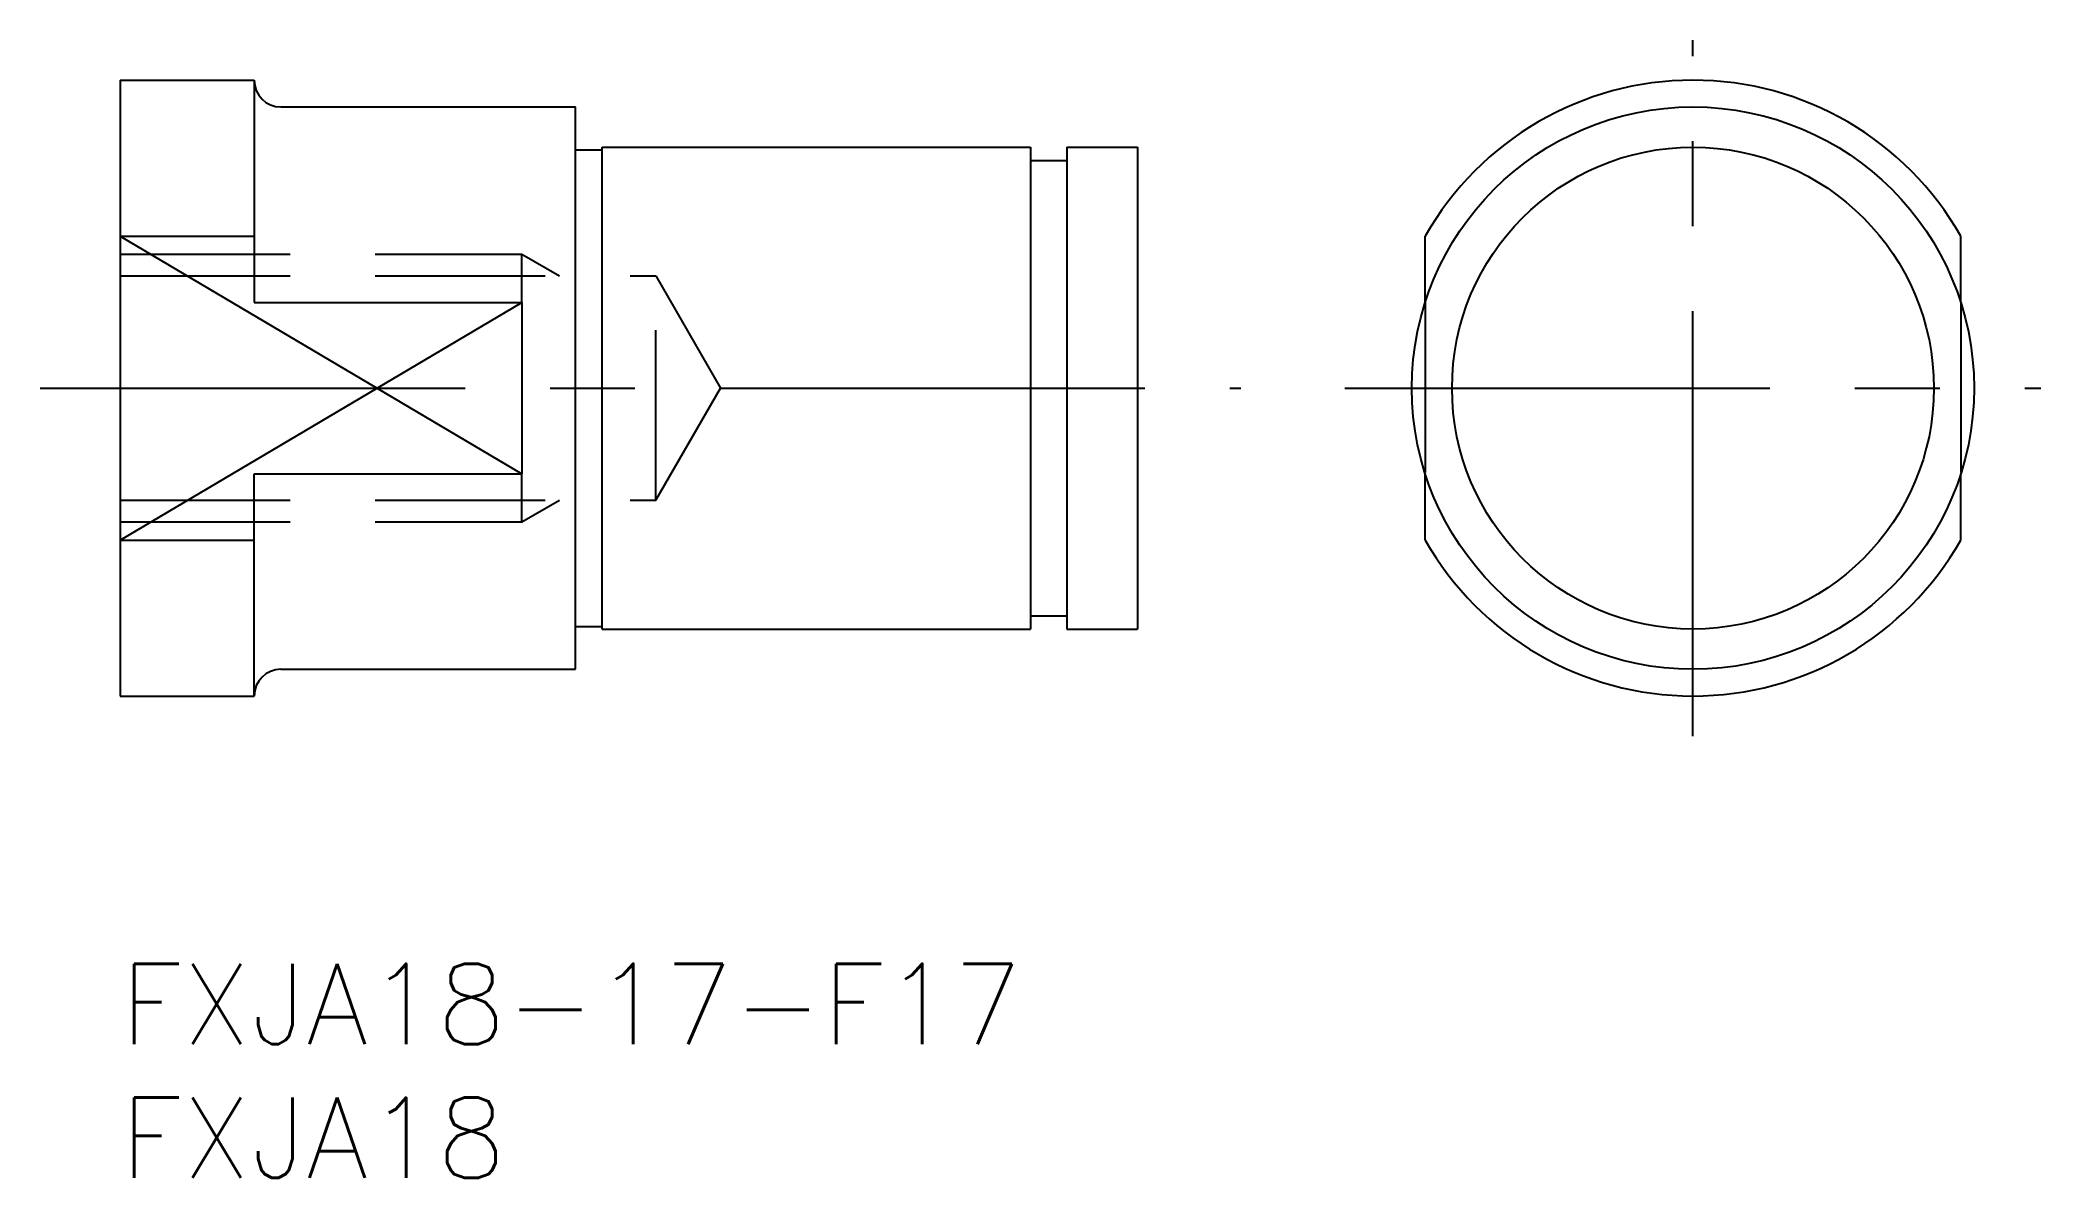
# Model space of a CAD drawing. Extents: x -3 to 71.7, y -8 to 34.5.
import ezdxf

# ---------------------------------------------------------------- set-up
doc = ezdxf.new("R2010")
doc.units = 0
doc.header["$LTSCALE"] = 0.5
doc.linetypes.add('CENTER', pattern=[50.8, 31.75, -6.35, 6.35, -6.35])
doc.linetypes.add('DASHED', pattern=[19.05, 12.7, -6.35])
for name, color, linetype in [('MSM_CENTER', 1, 'CENTER'), ('MSM_CONTINUOUS', 7, 'CONTINUOUS'), ('MSM_DASHED', 4, 'DASHED'), ('MSM_NARROW', 5, 'CONTINUOUS'), ('MSM_PART_NUMBER', 7, 'CONTINUOUS')]:
    doc.layers.add(name, color=color, linetype=linetype)
doc.styles.get("Standard").update_dxf_attribs({"font": 'txt.shx', "height": 3, "bigfont": 'bigfont.shx'})

# ---------------------------------------------------------------- blocks, each defined once
blk = doc.blocks.new('*U7')
at = {"layer": 'MSM_PART_NUMBER'}
blk.add_text('FXJA18-17-F17', height=3, dxfattribs=at).set_placement((0, -3))
blk = doc.blocks.new('*U8')
at = {"layer": 'MSM_PART_NUMBER'}
blk.add_text('FXJA18', height=3, dxfattribs=at).set_placement((0, -8))

msp = doc.modelspace()

# ---------------------------------------------------------------- linework, layer by layer
at = {"layer": 'MSM_CENTER'}
for p, q in [((58.745, 8.5), (58.745, 34.5)), ((-3, 21.5), (41.86, 21.5)), ((45.745, 21.5), (71.745, 21.5))]:
    msp.add_line(p, q, dxfattribs=at)
at = {"layer": 'MSM_CONTINUOUS'}
for p, q in [((0, 33), (0, 10)), ((0, 33), (5, 33)), ((5, 33), (5, 24.702)), ((6, 32), (17, 32)), ((17, 11), (17, 32)), ((17, 30.4), (18, 30.4)), ((18, 30.5), (34, 30.5)), ((18, 12.5), (18, 30.5)), ((34, 30.5), (34, 12.5)), ((34, 30), (35.35, 30)), ((35.35, 30.5), (38, 30.5)), ((35.35, 30.5), (35.35, 12.5)), ((38, 30.5), (38, 12.5)), ((0, 27.179), (5, 27.179)), ((48.745, 24.702), (48.745, 27.179)), ((68.745, 24.702), (68.745, 27.179)), ((5, 24.702), (15, 24.702)), ((15, 24.702), (15, 18.298)), ((5, 18.298), (15, 18.298)), ((5, 10), (5, 18.298)), ((48.745, 15.821), (48.745, 18.298)), ((68.745, 15.821), (68.745, 18.298)), ((0, 15.821), (5, 15.821)), ((34, 13), (35.35, 13)), ((17, 12.6), (18, 12.6)), ((18, 12.5), (34, 12.5)), ((35.35, 12.5), (38, 12.5)), ((6, 11), (17, 11)), ((0, 10), (5, 10))]:
    msp.add_line(p, q, dxfattribs=at)
for radius in [10.5, 9]:
    msp.add_circle((58.745, 21.5), radius, dxfattribs=at)
for centre, radius, start, end in [((6, 33), 1, 180, 270), ((58.745, 21.5), 11.5, 29.59185, 150.40815), ((58.745, 21.5), 11.5, 209.59185, 330.40815), ((6, 10), 1, 90, 180)]:
    msp.add_arc(centre, radius, start, end, dxfattribs=at)
at = {"layer": 'MSM_DASHED'}
for p, q in [((0, 26.5), (15, 26.5)), ((15, 26.5), (16.406, 25.688)), ((15, 24.702), (15, 26.5)), ((0, 25.688), (20, 25.688)), ((20, 17.312), (20, 25.688)), ((20, 25.688), (22.418, 21.5)), ((48.745, 24.702), (48.745, 18.298)), ((68.745, 24.702), (68.745, 18.298)), ((20, 17.312), (22.418, 21.5)), ((15, 16.5), (15, 18.298)), ((0, 17.312), (20, 17.312)), ((15, 16.5), (16.406, 17.312)), ((0, 16.5), (15, 16.5))]:
    msp.add_line(p, q, dxfattribs=at)
at = {"layer": 'MSM_NARROW'}
for p, q in [((0, 27.179), (15, 18.298)), ((0, 15.821), (15, 24.702))]:
    msp.add_line(p, q, dxfattribs=at)

# ---------------------------------------------------------------- block references
at = {"layer": 'MSM_CONTINUOUS'}
for name in ['*U7', '*U8']:
    msp.add_blockref(name, (0, 0), dxfattribs=at)

doc.saveas('drawing.dxf')
